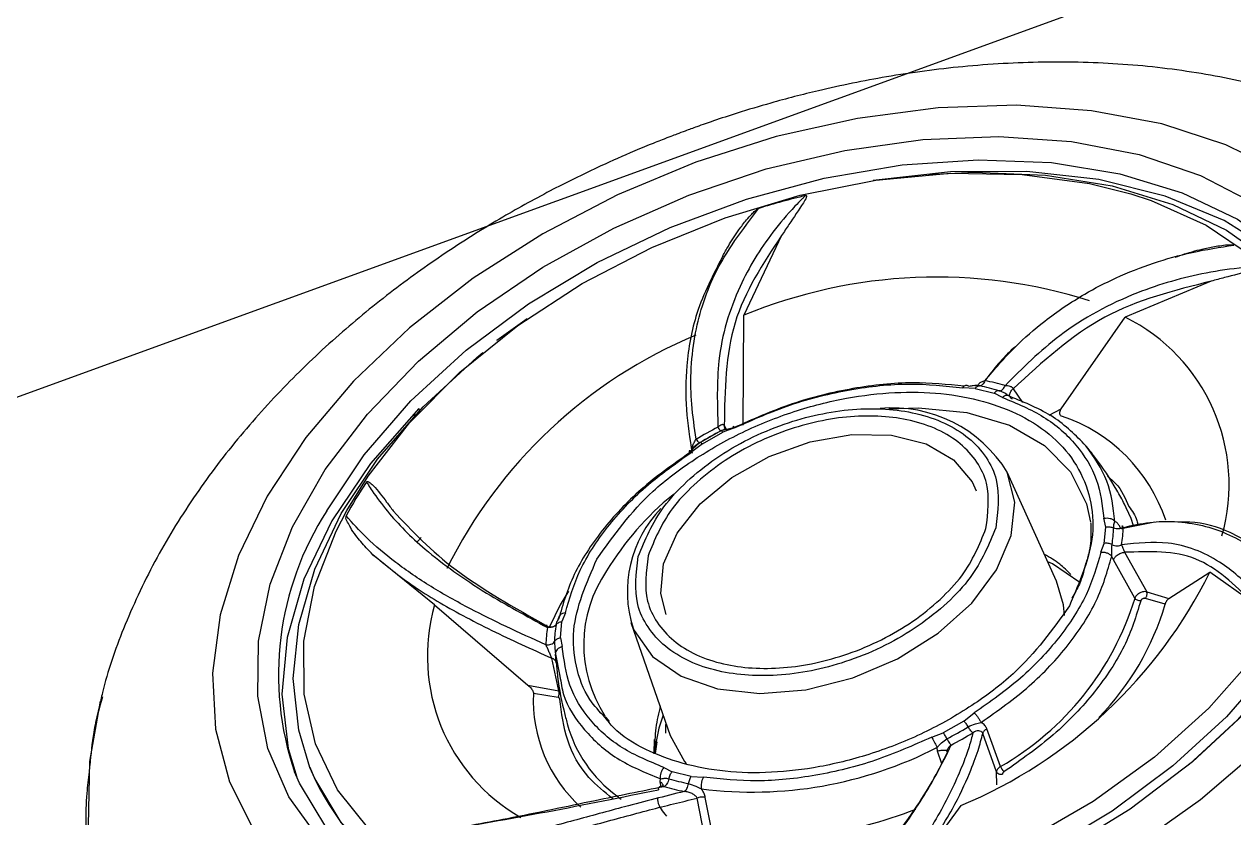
# Model space of a CAD drawing. Header units: inches. Extents: x 2 to 86, y -22 to 129.
# Drawn here: x 33.417 to 34.911, y 39.6 to 40.581 of the extents above; entities that cross this region are included whole.
import ezdxf

# ---------------------------------------------------------------- set-up
doc = ezdxf.new("R2010")
doc.units = ezdxf.units.IN
doc.header["$MEASUREMENT"] = 0
doc.layers.add('BDIM_CYAN', color=4, linetype='Continuous')

# ---------------------------------------------------------------- blocks, each defined once
blk = doc.blocks.new('2026 RHYTHM')
at = {"layer": 'BDIM_CYAN', "color": 3}
blk.add_line((29.7318, 38.6606), (34.6746, 40.4597), dxfattribs=at)
at = {"layer": 'BDIM_CYAN'}
for p, q in [((31.9793, 39.3346), (31.9326, 39.2361)), ((32.5101, 39.2782), (32.4039, 39.2338)), ((31.9318, 39.1001), (31.9326, 39.2361)), ((32.3248, 39.1203), (32.4039, 39.2338)), ((31.6648, 39.2315), (31.6277, 39.2049)), ((31.6277, 39.2049), (31.6279, 39.2043)), ((31.6341, 39.209), (31.6335, 39.2093)), ((32.2185, 39.1456), (32.2031, 39.1464)), ((32.2185, 39.1456), (32.242, 39.1397)), ((32.2655, 39.1453), (32.2771, 39.1281)), ((32.2521, 39.1344), (32.242, 39.1397)), ((31.5252, 39.1148), (31.5262, 39.1123)), ((31.5319, 39.1184), (31.531, 39.1207)), ((32.3099, 39.1125), (32.3248, 39.1203)), ((31.5233, 39.1129), (31.5256, 39.1117)), ((31.9086, 39.0997), (31.9116, 39.0937)), ((31.9051, 39.0935), (31.879, 39.0788)), ((31.8815, 39.0771), (31.9069, 39.0914)), ((31.9198, 39.0968), (31.9046, 39.0933)), ((31.9213, 39.0969), (31.9069, 39.0914)), ((31.8815, 39.0771), (31.8686, 39.0671)), ((32.3192, 38.9075), (32.2582, 39.042)), ((32.38, 38.9742), (32.3776, 38.9851)), ((32.4404, 38.9802), (32.4014, 38.9724)), ((32.3781, 38.954), (32.38, 38.9742)), ((31.5341, 38.9614), (31.5293, 38.9562)), ((32.3739, 38.9432), (32.3781, 38.954)), ((31.5506, 38.8779), (31.4743, 38.9401)), ((32.3896, 38.9338), (32.3873, 38.938)), ((32.4032, 38.943), (32.4305, 38.8942)), ((32.416, 38.8863), (32.3896, 38.9338)), ((32.458, 38.8861), (32.5084, 38.9184)), ((32.5609, 38.8814), (32.5084, 38.9184)), ((32.4305, 38.8942), (32.458, 38.8861)), ((31.5506, 38.8779), (31.6659, 38.7786)), ((32.4534, 38.8789), (32.429, 38.886)), ((31.7046, 38.8639), (31.7019, 38.8576)), ((31.7122, 38.8682), (31.7079, 38.8574)), ((31.706, 38.8372), (31.7079, 38.8574)), ((31.7931, 38.8562), (31.8416, 38.7167)), ((31.706, 38.8372), (31.7084, 38.8264)), ((31.7, 38.8173), (31.7055, 38.7897)), ((31.7042, 38.7717), (31.6954, 38.8122)), ((31.7002, 38.8135), (31.7009, 38.8062)), ((31.6659, 38.7786), (31.7042, 38.7717)), ((31.1382, 38.7606), (31.1317, 38.7327)), ((31.7032, 38.7634), (31.6729, 38.7686)), ((32.2045, 38.7344), (32.2175, 38.7444)), ((31.7148, 38.7296), (31.7165, 38.724)), ((32.2045, 38.7344), (32.1791, 38.72)), ((32.1648, 38.7145), (32.1791, 38.72)), ((32.245, 38.6716), (32.2279, 38.7192)), ((32.2497, 38.6782), (32.233, 38.7247)), ((31.8234, 38.6944), (31.8256, 38.7086)), ((32.1719, 38.6972), (32.1714, 38.7018)), ((32.1772, 38.6815), (32.1719, 38.6972)), ((31.3966, 38.6773), (31.4025, 38.6625)), ((31.8339, 38.677), (31.844, 38.6717)), ((31.8676, 38.6659), (31.844, 38.6717)), ((31.8676, 38.6659), (31.8829, 38.665)), ((32.2451, 38.6555), (32.245, 38.6716)), ((31.8293, 38.6592), (31.8296, 38.663)), ((31.8304, 38.6533), (31.8293, 38.6592)), ((31.8841, 38.5926), (31.8749, 38.6391)), ((31.8939, 38.5946), (31.885, 38.64)), ((32.2007, 38.6299), (32.1537, 38.5656))]:
    blk.add_line(p, q, dxfattribs=at)
at = {"layer": 'BDIM_CYAN', "flags": 128}
for points in [[(31.3437, 39.0126), (31.3082, 38.9391), (31.2855, 38.8657), (31.276, 38.7938), (31.28, 38.7245), (31.2973, 38.6591), (31.3276, 38.5988), (31.3705, 38.5447), (31.425, 38.4978), (31.4903, 38.4588), (31.5652, 38.4285), (31.6483, 38.4074), (31.7382, 38.3959), (31.8333, 38.3941), (31.9318, 38.4022), (32.032, 38.42), (32.1322, 38.4472), (32.2305, 38.4832), (32.3251, 38.5274), (32.4145, 38.5791), (32.4969, 38.6374), (32.571, 38.7011)], [(32.5986, 39.4121), (32.5283, 39.4468), (32.4491, 39.4726), (32.3624, 39.4889), (32.2697, 39.4956), (32.1727, 39.4924), (32.0731, 39.4794), (31.9727, 39.4569), (31.8733, 39.4252), (31.7766, 39.385), (31.6844, 39.3369), (31.5983, 39.2818), (31.5198, 39.2207), (31.4505, 39.1547), (31.3914, 39.0849), (31.3437, 39.0126)], [(31.4092, 38.5871), (31.3705, 38.6409), (31.3447, 38.7006), (31.3321, 38.7651), (31.333, 38.8332), (31.3474, 38.9035), (31.3751, 38.9746), (31.4154, 39.0452), (31.4676, 39.1139), (31.5307, 39.1793), (31.6034, 39.2403), (31.6844, 39.2955), (31.772, 39.3439), (31.8646, 39.3847), (31.9603, 39.4169), (32.0574, 39.4399), (32.1538, 39.4534), (32.2477, 39.457), (32.3374, 39.4507), (32.421, 39.4346), (32.4969, 39.409), (32.5636, 39.3744)], [(31.4174, 38.9943), (31.4637, 39.0636), (31.5214, 39.1303), (31.5896, 39.1929), (31.6668, 39.2503), (31.7514, 39.3012), (31.8417, 39.3446), (31.9359, 39.3797), (32.0321, 39.4056), (32.1282, 39.422), (32.2224, 39.4284), (32.3127, 39.4247), (32.3973, 39.411), (32.4745, 39.3876), (32.5427, 39.3549), (32.6005, 39.3136), (32.6467, 39.2646), (32.6804, 39.2089), (32.6865, 39.1946)], [(32.6087, 38.4204), (32.5131, 38.3584), (32.4113, 38.3033), (32.3047, 38.2558), (32.1948, 38.2165), (32.083, 38.186), (31.9711, 38.1648), (31.8605, 38.153), (31.7528, 38.151), (31.6495, 38.1587), (31.5522, 38.1761), (31.462, 38.2028), (31.3804, 38.2385), (31.3084, 38.2827), (31.247, 38.3348), (31.1972, 38.394), (31.1596, 38.4595), (31.1347, 38.5305), (31.123, 38.6058), (31.1245, 38.6845), (31.1376, 38.7588)], [(32.678, 39.2108), (32.6399, 39.2659), (32.589, 39.3138), (32.5263, 39.3532), (32.4532, 39.3834), (32.3712, 39.4037), (32.2822, 39.4137), (32.1879, 39.4132), (32.0927, 39.4025)], [(32.1608, 39.41), (32.2178, 39.4128), (32.3056, 39.4092)], [(31.4422, 38.9946), (31.4684, 39.0372), (31.5197, 39.1031), (31.5818, 39.1657), (31.6535, 39.2235), (31.7331, 39.2753), (31.8191, 39.32), (31.9095, 39.3567), (32.0024, 39.3845), (32.0959, 39.403), (32.1879, 39.4116), (32.2765, 39.4102), (32.3599, 39.3988), (32.4108, 39.3861)], [(32.3056, 39.4092), (32.3878, 39.3959), (32.4629, 39.3731), (32.5291, 39.3414), (32.5853, 39.3012), (32.6302, 39.2536), (32.6629, 39.1994), (32.6689, 39.1856)], [(32.4108, 39.3861), (32.4362, 39.3778), (32.5038, 39.3474), (32.5612, 39.3085), (32.6073, 39.2617), (32.6411, 39.2081), (32.6617, 39.1489), (32.6689, 39.0853), (32.6625, 39.0186), (32.6425, 38.9503), (32.6094, 38.8818)], [(31.3966, 38.6772), (31.3827, 38.7231), (31.376, 38.787), (31.3827, 38.8538), (31.4026, 38.9222), (31.4353, 38.9908), (31.4802, 39.0582), (31.5364, 39.123), (31.6026, 39.1839), (31.6102, 39.1901)], [(32.6865, 39.1946), (32.7008, 39.1475), (32.7077, 39.0818), (32.7008, 39.013), (32.6804, 38.9426), (32.6467, 38.8721), (32.6005, 38.8028), (32.5427, 38.7361), (32.483, 38.6805)], [(32.6689, 39.1856), (32.6829, 39.1398), (32.6895, 39.0759), (32.6829, 39.009), (32.6629, 38.9406), (32.6302, 38.872), (32.5853, 38.8046), (32.5291, 38.7398), (32.4629, 38.6789), (32.3878, 38.6232), (32.3056, 38.5737), (32.2178, 38.5315), (32.1262, 38.4974), (32.0328, 38.4721), (31.9393, 38.4563), (31.8477, 38.4501), (31.7599, 38.4536), (31.6777, 38.467), (31.6027, 38.4897), (31.5364, 38.5215), (31.4802, 38.5616), (31.4353, 38.6092), (31.4026, 38.6634), (31.3966, 38.6772)], [(31.531, 39.1207), (31.4713, 39.0527), (31.4237, 38.9819), (31.3891, 38.9097), (31.3684, 38.8377), (31.3619, 38.7675), (31.3698, 38.7005), (31.3805, 38.6649)], [(32.1117, 39.1205), (32.1484, 39.1217), (32.2081, 39.1158), (32.2608, 39.1), (32.3042, 39.0752), (32.3365, 39.0424), (32.3561, 39.0029), (32.3611, 38.9803)], [(31.8336, 38.9288), (31.8502, 38.9667), (31.8789, 39.003), (31.9177, 39.0353), (31.964, 39.0615), (32.0146, 39.0796), (32.0661, 39.0886), (32.115, 39.0878), (32.1579, 39.0771), (32.1919, 39.0575), (32.2148, 39.0301), (32.2197, 39.0192)], [(32.263, 38.9638), (32.2674, 39.0051), (32.2582, 39.042)], [(32.6094, 38.8818), (32.564, 38.8147), (32.5071, 38.7503), (32.44, 38.6899), (32.3642, 38.635), (32.2812, 38.5866), (32.1928, 38.5458), (32.1009, 38.5134), (32.0074, 38.4903), (31.9144, 38.4767), (31.8238, 38.4731), (31.7376, 38.4794), (31.6576, 38.4957), (31.5854, 38.5215), (31.5228, 38.5562), (31.4708, 38.5992), (31.4308, 38.6495), (31.4035, 38.7061), (31.3895, 38.7677), (31.3892, 38.833), (31.4024, 38.9006), (31.429, 38.9692), (31.4422, 38.9946)], [(32.4141, 38.9759), (32.4111, 38.9847), (32.4022, 39.0042)], [(31.7958, 38.8493), (31.7971, 38.8465), (31.82, 38.8144), (31.8551, 38.7898), (31.9001, 38.7743), (31.9526, 38.7686), (32.0093, 38.7732), (32.0672, 38.7878), (32.1227, 38.8115), (32.1727, 38.8429), (32.2143, 38.8802), (32.245, 38.9213), (32.263, 38.9638)], [(31.8368, 38.8662), (31.8302, 38.8921), (31.8336, 38.9288)], [(32.348, 38.9059), (32.3139, 38.9287), (32.3084, 38.9314)], [(32.3288, 38.8647), (32.3278, 38.8779), (32.3192, 38.9075)], [(31.716, 38.895), (31.7059, 38.878), (31.6927, 38.851)], [(32.6333, 38.8428), (32.6129, 38.8144), (32.5551, 38.7472), (32.487, 38.6839), (32.41, 38.6256), (32.3255, 38.5737), (32.2351, 38.529), (32.1408, 38.4924), (32.0441, 38.4647), (31.9472, 38.4464), (31.8518, 38.4379), (31.7597, 38.4392), (31.6729, 38.4504), (31.593, 38.4713), (31.5691, 38.48)], [(31.833, 38.7415), (31.8276, 38.7256), (31.8217, 38.6942)], [(31.8219, 38.6937), (31.8219, 38.6948), (31.8224, 38.7116)], [(31.8416, 38.7167), (31.8594, 38.6846), (31.8616, 38.682)], [(31.8794, 38.4393), (31.8417, 38.438), (31.7514, 38.4417), (31.6668, 38.4554), (31.5896, 38.4788), (31.5214, 38.5115), (31.4637, 38.5527), (31.4175, 38.6017), (31.3838, 38.6575), (31.3776, 38.6717)]]:
    blk.add_lwpolyline(points, dxfattribs=at)
at = {"layer": 'BDIM_CYAN'}
for centre, radius, start, end in [((32.2452, 38.4051), 1.007, 103.5681, 106.9753), ((32.1711, 38.6567), 0.6265, 72.4642, 112.3713), ((32.3008, 39.0265), 0.2315, 344.1625, 63.5542), ((32.1051, 38.656), 0.6018, 112.6414, 153.6645), ((32.1615, 38.8448), 0.3103, 73.7891, 78.3813), ((32.166, 38.8413), 0.3205, 73.7897, 78.381), ((32.1163, 38.955), 0.1665, 31.5126, 95.2658), ((32.2616, 38.919), 0.2026, 18.2941, 71.6712), ((32.1612, 38.6049), 0.5575, 117.8531, 121.027), ((32.1569, 38.6159), 0.54, 117.853, 121.027), ((31.9259, 38.7274), 0.5502, 146.6229, 151.7211), ((32.0678, 38.737), 0.3554, 128.7736, 148.9883), ((31.7308, 38.7918), 0.3731, 147.1404, 198.7872), ((31.9363, 38.8946), 0.1476, 135.8974, 197.8781), ((32.2088, 38.9794), 0.1809, 351.4273, 358.0083), ((32.2148, 38.9803), 0.1868, 351.4274, 358.0083), ((31.8957, 38.8288), 0.1609, 145.4263, 213.0702), ((31.969, 39.1853), 0.6018, 292.6414, 333.6645), ((31.7717, 38.8146), 0.23, 164.0121, 240.0817), ((32.0692, 38.993), 0.3629, 299.8182, 342.8888), ((32.1303, 38.9742), 0.3369, 315.7199, 343.575), ((31.8748, 38.8223), 0.1868, 171.4272, 178.0084), ((31.694, 38.8633), 0.0124, 248.427, 297.1436), ((31.8795, 38.8264), 0.1809, 171.4273, 178.0084), ((31.6946, 38.7686), 0.0101, 329.1592, 18.0643), ((31.8495, 38.7597), 0.1769, 177.1108, 228.0413), ((31.9314, 39.1899), 0.54, 297.853, 301.027), ((31.8744, 38.7754), 0.1661, 198.0359, 235.9226), ((31.9284, 39.1977), 0.5575, 297.853, 301.027), ((31.9434, 39.1453), 0.4987, 262.7222, 297.2011), ((32.2701, 38.6873), 0.0223, 203.9364, 224.4173), ((31.7569, 38.8417), 0.3972, 206.8227, 261.7498), ((31.9236, 38.9612), 0.3204, 253.7891, 258.3814), ((31.9268, 38.961), 0.3103, 253.7891, 258.3814), ((31.9602, 39.0919), 0.5017, 262.4076, 291.6224)]:
    blk.add_arc(centre, radius, start, end, dxfattribs=at)
for points, knots in [([(32.7987, 39.4229), (32.7834, 39.4327), (32.7446, 39.4575), (32.6742, 39.4884), (32.589, 39.5166), (32.4978, 39.5363), (32.4018, 39.5477), (32.3031, 39.5503), (32.2052, 39.5448), (32.1124, 39.5324), (32.033, 39.5162), (31.9716, 39.5002), (31.9283, 39.4873), (31.8979, 39.4773), (31.8766, 39.4698), (31.8615, 39.4643), (31.8509, 39.4604), (31.8434, 39.4575), (31.8381, 39.4555), (31.8324, 39.4532), (31.8283, 39.4516), (31.8254, 39.4505)], [0, 0, 0, 0, 0.06191, 0.156842, 0.250113, 0.345909, 0.443522, 0.540165, 0.635517, 0.725691, 0.80583, 0.862631, 0.902841, 0.93129, 0.951412, 0.965642, 0.975705, 0.98282, 0.987852, 0.99141, 1, 1, 1, 1]), ([(31.8254, 39.4505), (31.8222, 39.4492), (31.8111, 39.4447), (31.7861, 39.4342), (31.7464, 39.4164), (31.6936, 39.3904), (31.6322, 39.3566), (31.566, 39.3152), (31.4981, 39.2668), (31.4309, 39.2118), (31.3661, 39.1503), (31.3056, 39.083), (31.2506, 39.0096), (31.2029, 38.9313), (31.1654, 38.8502), (31.1456, 38.793), (31.1389, 38.7636), (31.1382, 38.7606)], [0, 0, 0, 0, 0.00958, 0.0332226, 0.074993, 0.1305625, 0.1967934, 0.2705961, 0.349877, 0.4331513, 0.5199221, 0.6103535, 0.7024394, 0.7984501, 0.8966915, 0.9895439, 1, 1, 1, 1]), ([(32.009, 39.384), (32.0084, 39.3835), (32.0069, 39.382), (32.0025, 39.3777), (31.9888, 39.3636), (31.9598, 39.3297), (31.9224, 39.2681), (31.8979, 39.1865), (31.8999, 39.1255), (31.9007, 39.0978)], [0, 0, 0, 0, 0.007325, 0.019566, 0.058651, 0.192116, 0.441769, 0.746986, 1, 1, 1, 1]), ([(32.009, 39.384), (32.0091, 39.3841), (32.0093, 39.3841), (32.0097, 39.3841), (32.0099, 39.384), (32.0101, 39.3837), (32.0102, 39.383), (32.0093, 39.38), (32.0022, 39.3683), (31.9914, 39.3528), (31.9824, 39.3392), (31.9793, 39.3346)], [0, 0, 0, 0, 0.005501, 0.011055, 0.016084, 0.02158, 0.030977, 0.060324, 0.195274, 0.730604, 1, 1, 1, 1]), ([(31.8738, 39.0827), (31.8717, 39.0972), (31.8675, 39.1252), (31.8668, 39.1677), (31.871, 39.2084), (31.8811, 39.2488), (31.9024, 39.3044), (31.9311, 39.3419), (31.9512, 39.3683)], [0, 0, 0, 0, 0.135552, 0.260798, 0.405842, 0.535564, 0.673856, 1, 1, 1, 1]), ([(31.9069, 39.3095), (31.9091, 39.3136), (31.915, 39.3246), (31.9247, 39.3395), (31.9347, 39.3525), (31.9416, 39.3602), (31.946, 39.3646), (31.9487, 39.3668), (31.9503, 39.3679), (31.951, 39.3682), (31.9512, 39.3683)], [0, 0, 0, 0, 0.191797, 0.519572, 0.729704, 0.856737, 0.930022, 0.970712, 0.992634, 1, 1, 1, 1]), ([(31.9793, 39.3346), (31.9565, 39.3001), (31.9104, 39.2303), (31.9092, 39.1435), (31.9086, 39.0997)], [0, 0, 0, 0, 0.495173, 1, 1, 1, 1]), ([(32.2305, 39.1552), (32.2426, 39.1693), (32.2652, 39.1959), (32.3068, 39.2319), (32.3488, 39.2604), (32.3943, 39.2839), (32.4387, 39.3012), (32.4875, 39.315), (32.5209, 39.3201), (32.5382, 39.3227)], [0, 0, 0, 0, 0.154271, 0.288952, 0.454424, 0.575072, 0.714225, 0.852753, 1, 1, 1, 1]), ([(32.4656, 39.3079), (32.4695, 39.3092), (32.4816, 39.3135), (32.4993, 39.3181), (32.5162, 39.3215), (32.5266, 39.3229), (32.5326, 39.3233), (32.5359, 39.3232), (32.5375, 39.323), (32.538, 39.3227), (32.5382, 39.3227)], [0, 0, 0, 0, 0.162069, 0.501962, 0.719847, 0.851551, 0.927518, 0.969688, 0.992402, 1, 1, 1, 1]), ([(31.9069, 39.3095), (31.8949, 39.2863), (31.8727, 39.2437), (31.861, 39.1784), (31.8601, 39.1202), (31.866, 39.0835), (31.8689, 39.0654)], [0, 0, 0, 0, 0.317509, 0.583481, 0.794833, 1, 1, 1, 1]), ([(32.5708, 39.2964), (32.57, 39.2964), (32.5677, 39.2962), (32.5609, 39.2958), (32.5394, 39.294), (32.4904, 39.2871), (32.4119, 39.2646), (32.3249, 39.2184), (32.2771, 39.1706), (32.2554, 39.149)], [0, 0, 0, 0, 0.007325, 0.019566, 0.05865, 0.192116, 0.441769, 0.746986, 1, 1, 1, 1]), ([(32.5708, 39.2964), (32.5709, 39.2964), (32.571, 39.2962), (32.5711, 39.296), (32.571, 39.2957), (32.5707, 39.2954), (32.5699, 39.2948), (32.5664, 39.2931), (32.5516, 39.2888), (32.5321, 39.2841), (32.5156, 39.2796), (32.5101, 39.2782)], [0, 0, 0, 0, 0.005501, 0.011055, 0.016084, 0.02158, 0.030977, 0.060324, 0.195274, 0.730604, 1, 1, 1, 1]), ([(32.5101, 39.2782), (32.4646, 39.2667), (32.3728, 39.2437), (32.3015, 39.1783), (32.2655, 39.1453)], [0, 0, 0, 0, 0.495173, 1, 1, 1, 1]), ([(32.2709, 39.1993), (32.2691, 39.1979), (32.2537, 39.1852), (32.2413, 39.1693), (32.2304, 39.1551)], [0, 0, 0, 0, 0.1123033, 1, 1, 1, 1]), ([(32.2048, 39.1483), (32.184, 39.1505), (32.1404, 39.1551), (32.0676, 39.147), (31.9917, 39.1287), (31.9438, 39.1074), (31.9198, 39.0968)], [0, 0, 0, 0, 0.232978, 0.488652, 0.744326, 1, 1, 1, 1]), ([(31.9213, 39.0969), (31.9442, 39.1071), (31.9906, 39.1277), (32.0643, 39.1456), (32.1372, 39.1535), (32.1813, 39.1488), (32.2031, 39.1464)], [0, 0, 0, 0, 0.247011, 0.5, 0.752989, 1, 1, 1, 1]), ([(32.224, 39.1488), (32.2213, 39.149), (32.2165, 39.1493), (32.2126, 39.1483), (32.211, 39.1479)], [0, 0, 0, 0, 0.571399, 1, 1, 1, 1]), ([(32.2232, 39.1512), (32.2228, 39.1507), (32.222, 39.1497), (32.2203, 39.1489), (32.2186, 39.1488), (32.218, 39.1493), (32.2176, 39.1495)], [0, 0, 0, 0, 0.234525, 0.485785, 0.743967, 1, 1, 1, 1]), ([(32.2233, 39.1511), (32.2233, 39.1513), (32.224, 39.1524), (32.2264, 39.1539), (32.2292, 39.1547), (32.2305, 39.1552)], [0, 0, 0, 0, 0.055258, 0.531719, 1, 1, 1, 1]), ([(32.2482, 39.1428), (32.2489, 39.1428), (32.2502, 39.1428), (32.2524, 39.1443), (32.2542, 39.1464), (32.255, 39.1481), (32.2554, 39.149)], [0, 0, 0, 0, 0.266689, 0.531115, 0.778754, 1, 1, 1, 1]), ([(32.2554, 39.149), (32.2564, 39.1491), (32.2584, 39.1492), (32.261, 39.1487), (32.2629, 39.1479), (32.264, 39.1472), (32.265, 39.1463), (32.2653, 39.1456), (32.2655, 39.1453)], [0, 0, 0, 0, 0.2775578, 0.5325236, 0.6518255, 0.7672317, 0.8821311, 1, 1, 1, 1]), ([(32.2646, 39.1325), (32.2641, 39.1327), (32.2631, 39.1331), (32.2619, 39.1342), (32.2612, 39.1358), (32.261, 39.1377), (32.2615, 39.1398), (32.2625, 39.1419), (32.2639, 39.1438), (32.265, 39.1448), (32.2655, 39.1453)], [0, 0, 0, 0, 0.112211, 0.235183, 0.366441, 0.502102, 0.637431, 0.767756, 0.88937, 1, 1, 1, 1]), ([(31.7512, 38.9347), (31.7718, 38.9637), (31.8036, 39.0083), (31.8711, 39.059), (31.93, 39.0926), (31.9941, 39.1183), (32.0782, 39.1397), (32.1795, 39.1448), (32.2645, 39.1212), (32.3164, 39.0862), (32.3458, 39.0513), (32.3622, 39.0102), (32.3675, 38.9522), (32.3477, 38.9065), (32.3349, 38.8767)], [0, 0, 0, 0, 0.119728, 0.18418, 0.25, 0.31582, 0.380272, 0.5, 0.619728, 0.68418, 0.75, 0.81582, 0.880272, 1, 1, 1, 1]), ([(32.2482, 39.1428), (32.2476, 39.1428), (32.2466, 39.1429), (32.245, 39.1423), (32.2434, 39.1412), (32.2425, 39.1402), (32.242, 39.1397)], [0, 0, 0, 0, 0.257259, 0.51339, 0.762603, 1, 1, 1, 1]), ([(32.2616, 39.1355), (32.2606, 39.1361), (32.2592, 39.1369), (32.2571, 39.1384), (32.2548, 39.1399), (32.2516, 39.1416), (32.2493, 39.1424), (32.2482, 39.1428)], [0, 0, 0, 0, 0.224307, 0.303573, 0.473827, 0.745729, 1, 1, 1, 1]), ([(32.2521, 39.1344), (32.27, 39.1271), (32.306, 39.1121), (32.345, 39.0768), (32.3713, 39.0344), (32.3755, 39.0014), (32.3776, 38.9851)], [0, 0, 0, 0, 0.2470114, 0.5, 0.7529886, 1, 1, 1, 1]), ([(32.3553, 39.0748), (32.3429, 39.0874), (32.318, 39.1126), (32.2804, 39.1279), (32.2616, 39.1355)], [0, 0, 0, 0, 0.5, 1, 1, 1, 1]), ([(31.8023, 38.9377), (31.8108, 38.9585), (31.8238, 38.9906), (31.8616, 39.0311), (31.8971, 39.0596), (31.9382, 39.0838), (31.9949, 39.1078), (32.0681, 39.1235), (32.1359, 39.1192), (32.182, 39.1035), (32.2117, 39.0851), (32.2331, 39.0611), (32.2504, 39.0252), (32.2465, 38.9938), (32.2439, 38.9734)], [0, 0, 0, 0, 0.119728, 0.18418, 0.25, 0.31582, 0.380272, 0.5, 0.619728, 0.68418, 0.75, 0.81582, 0.880272, 1, 1, 1, 1]), ([(32.3253, 39.1113), (32.325, 39.1114), (32.3243, 39.1118), (32.3236, 39.1127), (32.3232, 39.114), (32.3231, 39.1155), (32.3235, 39.1178), (32.3243, 39.1194), (32.3248, 39.1203)], [0, 0, 0, 0, 0.127615, 0.255978, 0.37429, 0.494233, 0.689359, 1, 1, 1, 1]), ([(32.2319, 38.9724), (32.2343, 38.9917), (32.238, 39.0214), (32.2217, 39.0554), (32.2014, 39.078), (32.1733, 39.0954), (32.1297, 39.1102), (32.0656, 39.1144), (31.9964, 39.0995), (31.9428, 39.0768), (31.904, 39.0539), (31.8704, 39.0269), (31.8347, 38.9887), (31.8224, 38.9584), (31.8144, 38.9386)], [0, 0, 0, 0, 0.119728, 0.18418, 0.25, 0.31582, 0.380272, 0.5, 0.619728, 0.68418, 0.75, 0.81582, 0.880272, 1, 1, 1, 1]), ([(31.9007, 39.0978), (31.9015, 39.0986), (31.903, 39.1001), (31.905, 39.1011), (31.9065, 39.1013), (31.9074, 39.1011), (31.9082, 39.1006), (31.9085, 39.1), (31.9086, 39.0997)], [0, 0, 0, 0, 0.277554, 0.532524, 0.651828, 0.767234, 0.882133, 1, 1, 1, 1]), ([(31.9111, 39.0947), (31.9111, 39.0947), (31.9105, 39.0951), (31.9097, 39.0962), (31.9088, 39.0978), (31.9087, 39.0991), (31.9086, 39.0997)], [0, 0, 0, 0, 0.002645, 0.361145, 0.695682, 1, 1, 1, 1]), ([(31.9046, 39.0933), (31.9045, 39.0932), (31.9043, 39.0929), (31.9033, 39.0939), (31.9021, 39.0956), (31.9012, 39.0971), (31.9007, 39.0978)], [0, 0, 0, 0, 0.266689, 0.531115, 0.778754, 1, 1, 1, 1]), ([(31.9049, 39.0933), (31.9057, 39.0938), (31.9074, 39.0947), (31.909, 39.0955), (31.91, 39.0959), (31.9104, 39.0954), (31.9106, 39.0951)], [0, 0, 0, 0, 0.280426, 0.567831, 0.799762, 1, 1, 1, 1]), ([(31.8786, 39.0786), (31.8758, 39.0764), (31.871, 39.0726), (31.8671, 39.0679), (31.8654, 39.0659)], [0, 0, 0, 0, 0.571403, 1, 1, 1, 1]), ([(31.8689, 39.0654), (31.8687, 39.0659), (31.8684, 39.0671), (31.8684, 39.07), (31.8691, 39.0739), (31.871, 39.0786), (31.8729, 39.0813), (31.8738, 39.0827)], [0, 0, 0, 0, 0.111469, 0.230184, 0.482261, 0.743373, 1, 1, 1, 1]), ([(31.8685, 39.0699), (31.8688, 39.0705), (31.8696, 39.0719), (31.8718, 39.0743), (31.8746, 39.0765), (31.8768, 39.0778), (31.878, 39.0785)], [0, 0, 0, 0, 0.2330076, 0.4808996, 0.7379576, 1, 1, 1, 1]), ([(32.4032, 39.0024), (32.4, 39.0082), (32.3891, 39.0281), (32.373, 39.0528), (32.3588, 39.0704), (32.355, 39.0751)], [0, 0, 0, 0, 0.232225, 0.793032, 1, 1, 1, 1]), ([(32.3912, 38.9813), (32.3892, 38.9984), (32.3851, 39.0327), (32.3653, 39.0607), (32.3553, 39.0748)], [0, 0, 0, 0, 0.5, 1, 1, 1, 1]), ([(31.8654, 39.0659), (31.8448, 39.0513), (31.8036, 39.0221), (31.7558, 38.9703), (31.7199, 38.9156), (31.7092, 38.8789), (31.7039, 38.8605)], [0, 0, 0, 0, 0.25, 0.5, 0.75, 1, 1, 1, 1]), ([(31.7122, 38.8682), (31.7173, 38.8858), (31.7276, 38.9213), (31.7624, 38.9745), (31.8089, 39.0248), (31.8488, 39.0531), (31.8686, 39.0671)], [0, 0, 0, 0, 0.247011, 0.5, 0.752989, 1, 1, 1, 1]), ([(31.4665, 39.0301), (31.4666, 39.0302), (31.4667, 39.0303), (31.467, 39.0305), (31.4673, 39.0307), (31.4678, 39.0307), (31.4686, 39.0305), (31.4714, 39.029), (31.4794, 39.0208), (31.4887, 39.0086), (31.4968, 38.9978), (31.4995, 38.9941)], [0, 0, 0, 0, 0.0054864, 0.0110267, 0.0160424, 0.0215241, 0.0308969, 0.0601677, 0.194769, 0.7287144, 1, 1, 1, 1]), ([(31.4665, 39.0301), (31.4668, 39.0296), (31.4675, 39.0284), (31.4698, 39.0247), (31.4773, 39.013), (31.4972, 38.9863), (31.54, 38.9432), (31.6075, 38.8951), (31.6643, 38.8642), (31.6901, 38.8501)], [0, 0, 0, 0, 0.007324, 0.019564, 0.058649, 0.192116, 0.441769, 0.746986, 1, 1, 1, 1]), ([(32.3819, 39.0373), (32.3854, 39.0344), (32.3981, 39.0239), (32.4041, 39.0098), (32.4085, 38.9995)], [0, 0, 0, 0, 0.279784, 1, 1, 1, 1]), ([(31.4995, 38.9941), (31.5228, 38.9694), (31.5698, 38.9195), (31.6493, 38.8745), (31.6895, 38.8518)], [0, 0, 0, 0, 0.4948685, 1, 1, 1, 1]), ([(32.4085, 38.9995), (32.4125, 38.9941), (32.4179, 38.9869), (32.4192, 38.9782), (32.4195, 38.976)], [0, 0, 0, 0, 0.751832, 1, 1, 1, 1]), ([(31.4743, 38.9401), (31.4715, 38.943), (31.4639, 38.9507), (31.4546, 38.9619), (31.4471, 38.9725), (31.4433, 38.9803), (31.4405, 38.9849), (31.4413, 38.9877), (31.4414, 38.988)], [0, 0, 0, 0, 0.191782, 0.518998, 0.728969, 0.85611, 0.98384, 1, 1, 1, 1]), ([(31.6881, 38.8288), (31.6716, 38.8362), (31.6393, 38.8508), (31.5914, 38.8745), (31.5447, 38.9007), (31.5016, 38.9302), (31.4667, 38.9596), (31.4494, 38.9791), (31.4414, 38.988)], [0, 0, 0, 0, 0.154219, 0.301464, 0.47799, 0.661716, 0.843633, 1, 1, 1, 1]), ([(32.3612, 38.9795), (32.3612, 38.9794), (32.3614, 38.9786), (32.362, 38.9648), (32.3607, 38.9459), (32.356, 38.9317), (32.3544, 38.9268)], [0, 0, 0, 0, 0.089767, 0.387839, 0.787053, 1, 1, 1, 1]), ([(32.3896, 38.9731), (32.3898, 38.9751), (32.39, 38.9785), (32.3908, 38.9804), (32.3912, 38.9813)], [0, 0, 0, 0, 0.571403, 1, 1, 1, 1]), ([(32.3969, 38.9756), (32.396, 38.9769), (32.394, 38.9797), (32.3922, 38.9807), (32.3912, 38.9813)], [0, 0, 0, 0, 0.459354, 1, 1, 1, 1]), ([(32.4015, 38.9738), (32.4125, 38.9762), (32.4336, 38.981), (32.4667, 38.9817), (32.4987, 38.9772), (32.53, 38.9667), (32.5598, 38.9506), (32.5891, 38.9279), (32.6064, 38.9074), (32.6153, 38.8969)], [0, 0, 0, 0, 0.136039, 0.261937, 0.40799, 0.540278, 0.678402, 0.83502, 1, 1, 1, 1]), ([(32.5863, 38.935), (32.5693, 38.9469), (32.538, 38.9687), (32.4963, 38.9807), (32.4739, 38.9804), (32.469, 38.9803)], [0, 0, 0, 0, 0.484081, 0.887869, 1, 1, 1, 1]), ([(32.2439, 38.9734), (32.2354, 38.9525), (32.2224, 38.9204), (32.1847, 38.88), (32.1491, 38.8514), (32.1081, 38.8273), (32.0514, 38.8033), (31.9782, 38.7875), (31.9104, 38.7919), (31.8643, 38.8075), (31.8346, 38.826), (31.8131, 38.8499), (31.7958, 38.8859), (31.7998, 38.9173), (31.8023, 38.9377)], [0, 0, 0, 0, 0.119728, 0.18418, 0.25, 0.31582, 0.380272, 0.5, 0.619728, 0.68418, 0.75, 0.81582, 0.880272, 1, 1, 1, 1]), ([(31.8144, 38.9386), (31.812, 38.9194), (31.8082, 38.8897), (31.8246, 38.8557), (31.8449, 38.833), (31.8729, 38.8156), (31.9165, 38.8008), (31.9806, 38.7967), (32.0498, 38.8116), (32.1034, 38.8343), (32.1423, 38.8571), (32.1758, 38.8841), (32.2115, 38.9223), (32.2239, 38.9527), (32.2319, 38.9724)], [0, 0, 0, 0, 0.119728, 0.18418, 0.25, 0.31582, 0.380272, 0.5, 0.619728, 0.68418, 0.75, 0.81582, 0.880272, 1, 1, 1, 1]), ([(32.3969, 38.9756), (32.397, 38.9751), (32.3971, 38.9741), (32.398, 38.973), (32.3994, 38.9724), (32.4008, 38.9724), (32.4014, 38.9724)], [0, 0, 0, 0, 0.245337, 0.5, 0.754663, 1, 1, 1, 1]), ([(32.4014, 38.9724), (32.4012, 38.9729), (32.4008, 38.9738), (32.4004, 38.9752), (32.4002, 38.976), (32.4005, 38.9757), (32.4012, 38.9744), (32.4015, 38.9738)], [0, 0, 0, 0, 0.111469, 0.230184, 0.482261, 0.743373, 1, 1, 1, 1]), ([(32.3877, 38.9524), (32.3869, 38.9528), (32.3854, 38.9535), (32.383, 38.954), (32.3805, 38.9543), (32.3789, 38.9541), (32.3781, 38.954)], [0, 0, 0, 0, 0.257259, 0.51339, 0.762603, 1, 1, 1, 1]), ([(32.3873, 38.938), (32.3873, 38.9391), (32.3873, 38.9407), (32.3872, 38.9431), (32.3872, 38.9458), (32.3873, 38.9493), (32.3876, 38.9514), (32.3877, 38.9524)], [0, 0, 0, 0, 0.223737, 0.303286, 0.472303, 0.744397, 1, 1, 1, 1]), ([(32.3877, 38.9524), (32.3887, 38.952), (32.3908, 38.9511), (32.3941, 38.9508), (32.3972, 38.9513), (32.3988, 38.952), (32.3995, 38.9524)], [0, 0, 0, 0, 0.266689, 0.531115, 0.778754, 1, 1, 1, 1]), ([(32.5902, 38.8548), (32.5899, 38.8554), (32.5891, 38.8568), (32.5866, 38.8609), (32.5786, 38.8738), (32.5585, 38.9011), (32.5189, 38.9362), (32.4615, 38.9588), (32.4189, 38.9544), (32.3995, 38.9524)], [0, 0, 0, 0, 0.007324, 0.019565, 0.058649, 0.192116, 0.441769, 0.746986, 1, 1, 1, 1]), ([(32.3995, 38.9524), (32.3997, 38.9518), (32.4001, 38.9506), (32.4009, 38.9485), (32.4017, 38.9467), (32.4022, 38.9454), (32.4027, 38.9441), (32.4031, 38.9434), (32.4032, 38.943)], [0, 0, 0, 0, 0.277559, 0.532523, 0.651824, 0.76723, 0.88213, 1, 1, 1, 1]), ([(31.4743, 38.9401), (31.4903, 38.927), (31.5221, 38.9009), (31.5746, 38.8702), (31.6207, 38.8466), (31.6575, 38.8292), (31.6828, 38.8178), (31.6954, 38.8122)], [0, 0, 0, 0, 0.284599, 0.565427, 0.713522, 0.857932, 1, 1, 1, 1]), ([(31.7612, 38.7389), (31.7545, 38.7461), (31.7372, 38.7646), (31.7242, 38.8014), (31.7184, 38.8591), (31.7382, 38.905), (31.7512, 38.9347)], [0, 0, 0, 0, 0.143967, 0.369342, 0.590034, 1, 1, 1, 1]), ([(32.3739, 38.9432), (32.3688, 38.9257), (32.3585, 38.8901), (32.3237, 38.8369), (32.2771, 38.7866), (32.2372, 38.7584), (32.2175, 38.7444)], [0, 0, 0, 0, 0.247011, 0.5, 0.752989, 1, 1, 1, 1]), ([(32.2258, 38.7326), (32.2464, 38.7472), (32.2876, 38.7765), (32.3354, 38.8282), (32.3713, 38.8829), (32.382, 38.9196), (32.3873, 38.938)], [0, 0, 0, 0, 0.25, 0.5, 0.75, 1, 1, 1, 1]), ([(32.3366, 38.9155), (32.3322, 38.92), (32.3227, 38.9298), (32.3108, 38.9366), (32.3044, 38.9403)], [0, 0, 0, 0, 0.458071, 1, 1, 1, 1]), ([(32.3896, 38.9338), (32.3897, 38.9343), (32.3901, 38.9353), (32.3913, 38.9369), (32.3929, 38.9386), (32.395, 38.9402), (32.3973, 38.9415), (32.3995, 38.9424), (32.4016, 38.9429), (32.4027, 38.943), (32.4032, 38.943)], [0, 0, 0, 0, 0.112211, 0.235183, 0.366441, 0.502102, 0.637431, 0.767757, 0.889371, 1, 1, 1, 1]), ([(32.5609, 38.8814), (32.539, 38.9029), (32.4946, 38.9462), (32.4339, 38.9441), (32.4032, 38.943)], [0, 0, 0, 0, 0.4948681, 1, 1, 1, 1]), ([(32.3544, 38.9268), (32.3525, 38.9192), (32.3493, 38.9059), (32.3415, 38.8921), (32.3381, 38.8862)], [0, 0, 0, 0, 0.571805, 1, 1, 1, 1]), ([(32.4305, 38.8942), (32.4297, 38.8943), (32.4281, 38.8945), (32.4255, 38.8941), (32.4233, 38.8933), (32.4213, 38.8924), (32.4195, 38.8911), (32.4178, 38.8896), (32.4166, 38.8879), (32.4162, 38.8868), (32.416, 38.8863)], [0, 0, 0, 0, 0.156145, 0.293104, 0.410773, 0.509038, 0.632735, 0.755824, 0.878258, 1, 1, 1, 1]), ([(32.429, 38.886), (32.4294, 38.8865), (32.4299, 38.8874), (32.4305, 38.8888), (32.4308, 38.8899), (32.4309, 38.8911), (32.431, 38.8926), (32.4307, 38.8936), (32.4305, 38.8942)], [0, 0, 0, 0, 0.228984, 0.354713, 0.485156, 0.617768, 0.749737, 1, 1, 1, 1]), ([(32.3349, 38.8767), (32.3142, 38.8477), (32.2824, 38.8032), (32.215, 38.7524), (32.156, 38.7188), (32.0919, 38.6932), (32.0079, 38.6718), (31.9062, 38.6665), (31.8224, 38.6908), (31.777, 38.7186), (31.7645, 38.7346), (31.7612, 38.7389)], [0, 0, 0, 0, 0.169119, 0.260158, 0.35313, 0.446101, 0.537141, 0.706259, 0.875378, 0.966417, 1, 1, 1, 1]), ([(32.4231, 38.883), (32.4174, 38.8643), (32.4056, 38.8264), (32.3679, 38.7699), (32.3178, 38.7165), (32.2752, 38.6865), (32.2541, 38.6716)], [0, 0, 0, 0, 0.247096, 0.5, 0.752904, 1, 1, 1, 1]), ([(32.429, 38.886), (32.4287, 38.8861), (32.4282, 38.8862), (32.4273, 38.8861), (32.4263, 38.8859), (32.4253, 38.8855), (32.4245, 38.8849), (32.4238, 38.8843), (32.4233, 38.8836), (32.4232, 38.8832), (32.4231, 38.883)], [0, 0, 0, 0, 0.121775, 0.245594, 0.376257, 0.509474, 0.637578, 0.768746, 0.883915, 1, 1, 1, 1]), ([(32.4534, 38.8789), (32.4535, 38.8792), (32.4537, 38.8799), (32.4543, 38.8812), (32.4549, 38.8824), (32.4557, 38.8836), (32.4568, 38.8851), (32.4575, 38.8857), (32.458, 38.8861)], [0, 0, 0, 0, 0.127615, 0.255978, 0.374291, 0.494236, 0.689367, 1, 1, 1, 1]), ([(31.7039, 38.8605), (31.7033, 38.8598), (31.7025, 38.8587), (31.7012, 38.8566), (31.7008, 38.8545), (31.7006, 38.8534)], [0, 0, 0, 0, 0.40286, 0.687897, 1, 1, 1, 1]), ([(31.6901, 38.8501), (31.6898, 38.8509), (31.6893, 38.8524), (31.6889, 38.8534), (31.6889, 38.8536), (31.6889, 38.8533), (31.6891, 38.8527), (31.6894, 38.8521), (31.6895, 38.8518)], [0, 0, 0, 0, 0.27767, 0.532627, 0.651875, 0.767289, 0.882123, 1, 1, 1, 1]), ([(31.6987, 38.8327), (31.6988, 38.8304), (31.699, 38.8257), (31.6997, 38.8201), (31.7, 38.8173)], [0, 0, 0, 0, 0.490746, 1, 1, 1, 1]), ([(31.6954, 38.8122), (31.6951, 38.8128), (31.6947, 38.8139), (31.6935, 38.8167), (31.6918, 38.8205), (31.6899, 38.825), (31.6887, 38.8275), (31.6881, 38.8288)], [0, 0, 0, 0, 0.111418, 0.230072, 0.482003, 0.743082, 1, 1, 1, 1]), ([(31.701, 38.8062), (31.7008, 38.8077), (31.7004, 38.8108), (31.7002, 38.815), (31.7, 38.8173)], [0, 0, 0, 0, 0.459104, 1, 1, 1, 1]), ([(31.8339, 38.677), (31.8161, 38.6844), (31.78, 38.6993), (31.7411, 38.7346), (31.7147, 38.777), (31.7105, 38.81), (31.7084, 38.8264)], [0, 0, 0, 0, 0.247011, 0.5, 0.752989, 1, 1, 1, 1]), ([(31.701, 38.8062), (31.7008, 38.8069), (31.7006, 38.8082), (31.6994, 38.8099), (31.6977, 38.8114), (31.6961, 38.8119), (31.6954, 38.8122)], [0, 0, 0, 0, 0.245337, 0.5, 0.754663, 1, 1, 1, 1]), ([(31.7009, 38.8062), (31.7014, 38.8006), (31.7034, 38.7789), (31.7088, 38.7525), (31.7141, 38.7325), (31.7154, 38.7276)], [0, 0, 0, 0, 0.208858, 0.805553, 1, 1, 1, 1]), ([(31.7055, 38.7897), (31.7067, 38.7822), (31.7105, 38.7577), (31.7341, 38.7227), (31.7736, 38.6862), (31.811, 38.6707), (31.8296, 38.663)], [0, 0, 0, 0, 0.129854, 0.419903, 0.709951, 1, 1, 1, 1]), ([(31.6659, 38.7786), (31.6671, 38.7775), (31.6696, 38.7754), (31.6719, 38.7721), (31.6728, 38.7698), (31.6728, 38.7689), (31.6729, 38.7686)], [0, 0, 0, 0, 0.355626, 0.722655, 0.915821, 1, 1, 1, 1]), ([(31.1401, 38.7642), (31.1361, 38.7497), (31.1282, 38.7216), (31.1259, 38.6933), (31.1247, 38.6795)], [0, 0, 0, 0, 0.5120505, 1, 1, 1, 1]), ([(31.7053, 38.7616), (31.7052, 38.7618), (31.7052, 38.7623), (31.7047, 38.7628), (31.7041, 38.7632), (31.7035, 38.7634), (31.7032, 38.7634)], [0, 0, 0, 0, 0.25131, 0.505605, 0.751254, 1, 1, 1, 1]), ([(31.7708, 38.6384), (31.7604, 38.6468), (31.7353, 38.6672), (31.712, 38.7092), (31.7075, 38.7443), (31.7053, 38.7616)], [0, 0, 0, 0, 0.263653, 0.636103, 1, 1, 1, 1]), ([(31.7668, 38.7339), (31.765, 38.7358), (31.7621, 38.7392), (31.7617, 38.7397), (31.7616, 38.74)], [0, 0, 0, 0, 0.582184, 1, 1, 1, 1]), ([(31.8295, 38.7534), (31.8274, 38.7443), (31.823, 38.7256), (31.8225, 38.7064), (31.8222, 38.6965)], [0, 0, 0, 0, 0.484895, 1, 1, 1, 1]), ([(31.8365, 38.7193), (31.8363, 38.7212), (31.8359, 38.7247), (31.8364, 38.7291), (31.8366, 38.7311)], [0, 0, 0, 0, 0.5245059, 1, 1, 1, 1]), ([(32.2097, 38.7272), (32.2128, 38.7287), (32.2181, 38.7312), (32.2235, 38.7322), (32.2258, 38.7326)], [0, 0, 0, 0, 0.571403, 1, 1, 1, 1]), ([(32.233, 38.7247), (32.2323, 38.7263), (32.2307, 38.7297), (32.2275, 38.7316), (32.2258, 38.7326)], [0, 0, 0, 0, 0.459354, 1, 1, 1, 1]), ([(32.1648, 38.7145), (32.1419, 38.7043), (32.0955, 38.6837), (32.0217, 38.6658), (31.9488, 38.658), (31.9047, 38.6627), (31.8829, 38.665)], [0, 0, 0, 0, 0.247012, 0.5, 0.752988, 1, 1, 1, 1]), ([(32.2158, 38.7199), (32.2144, 38.7144), (32.2116, 38.7038), (32.204, 38.6822), (32.1935, 38.6575), (32.179, 38.6288), (32.1534, 38.5838), (32.1252, 38.5443), (32.1055, 38.5166)], [0, 0, 0, 0, 0.134858, 0.259599, 0.404069, 0.533562, 0.672142, 1, 1, 1, 1]), ([(32.1537, 38.5656), (32.1668, 38.5863), (32.1909, 38.6243), (32.2113, 38.6679), (32.2229, 38.6991), (32.2262, 38.7126), (32.2279, 38.7192)], [0, 0, 0, 0, 0.318533, 0.584798, 0.795469, 1, 1, 1, 1]), ([(32.1714, 38.7018), (32.1722, 38.7026), (32.1732, 38.7036), (32.1743, 38.7049), (32.1753, 38.7059), (32.178, 38.7089), (32.1813, 38.711), (32.1837, 38.7125)], [0, 0, 0, 0, 0.22908, 0.257055, 0.306679, 0.485356, 1, 1, 1, 1]), ([(32.1837, 38.7125), (32.1842, 38.7115), (32.1853, 38.7095), (32.1869, 38.7071), (32.1881, 38.7054), (32.1886, 38.7049), (32.1889, 38.7047)], [0, 0, 0, 0, 0.266689, 0.531115, 0.778754, 1, 1, 1, 1]), ([(32.2279, 38.7192), (32.2277, 38.7197), (32.2271, 38.7207), (32.2255, 38.7219), (32.2229, 38.7226), (32.2193, 38.7221), (32.2169, 38.7206), (32.2158, 38.7199)], [0, 0, 0, 0, 0.111469, 0.230184, 0.482261, 0.743373, 1, 1, 1, 1]), ([(32.233, 38.7247), (32.2323, 38.7243), (32.2308, 38.7235), (32.2292, 38.722), (32.2281, 38.7205), (32.228, 38.7197), (32.2279, 38.7192)], [0, 0, 0, 0, 0.245337, 0.5, 0.754663, 1, 1, 1, 1]), ([(32.0477, 38.5009), (32.0483, 38.5015), (32.0497, 38.5031), (32.0539, 38.508), (32.0671, 38.5232), (32.0959, 38.5577), (32.1365, 38.6113), (32.1712, 38.6674), (32.1833, 38.6931), (32.1889, 38.7047)], [0, 0, 0, 0, 0.007325, 0.019566, 0.058651, 0.192116, 0.441769, 0.746986, 1, 1, 1, 1]), ([(32.0811, 38.5409), (32.1053, 38.5722), (32.154, 38.6355), (32.174, 38.6751), (32.1841, 38.6951)], [0, 0, 0, 0, 0.495173, 1, 1, 1, 1]), ([(32.1719, 38.6972), (32.1726, 38.6974), (32.1741, 38.6979), (32.1764, 38.6984), (32.1787, 38.6986), (32.1809, 38.6985), (32.1826, 38.698), (32.1837, 38.6972), (32.1842, 38.6962), (32.1841, 38.6955), (32.1841, 38.6951)], [0, 0, 0, 0, 0.11221, 0.235183, 0.36644, 0.502102, 0.63743, 0.767756, 0.889371, 1, 1, 1, 1]), ([(32.1832, 38.6975), (32.1834, 38.6977), (32.1838, 38.6981), (32.1841, 38.6991), (32.1844, 38.6998), (32.1846, 38.7001)], [0, 0, 0, 0, 0.5368406, 0.7731238, 1, 1, 1, 1]), ([(32.1889, 38.7047), (32.188, 38.7041), (32.1865, 38.7029), (32.1849, 38.7008), (32.184, 38.6989), (32.1837, 38.6976), (32.1837, 38.6962), (32.1839, 38.6955), (32.1841, 38.6951)], [0, 0, 0, 0, 0.277554, 0.532524, 0.651828, 0.767234, 0.882133, 1, 1, 1, 1]), ([(31.1239, 38.6717), (31.1227, 38.6629), (31.1184, 38.6287), (31.1203, 38.574), (31.1289, 38.5295), (31.1328, 38.5095)], [0, 0, 0, 0, 0.160366, 0.621498, 1, 1, 1, 1]), ([(31.8401, 38.663), (31.8403, 38.6638), (31.8407, 38.6655), (31.8416, 38.6679), (31.8427, 38.67), (31.8436, 38.6711), (31.844, 38.6717)], [0, 0, 0, 0, 0.257259, 0.51339, 0.762603, 1, 1, 1, 1]), ([(32.2497, 38.6782), (32.249, 38.6777), (32.2476, 38.6768), (32.2461, 38.6751), (32.2451, 38.6733), (32.245, 38.6722), (32.245, 38.6716)], [0, 0, 0, 0, 0.245118, 0.499544, 0.75421, 1, 1, 1, 1]), ([(32.245, 38.6716), (32.2453, 38.6711), (32.2458, 38.6703), (32.2469, 38.6695), (32.2479, 38.669), (32.249, 38.6687), (32.2505, 38.6685), (32.2516, 38.6687), (32.2523, 38.6688)], [0, 0, 0, 0, 0.250263, 0.382232, 0.514843, 0.645287, 0.771015, 1, 1, 1, 1]), ([(32.2541, 38.6716), (32.2539, 38.6714), (32.2533, 38.671), (32.2527, 38.6703), (32.2523, 38.6696), (32.2523, 38.6691), (32.2523, 38.6688)], [0, 0, 0, 0, 0.244732, 0.492429, 0.744713, 1, 1, 1, 1]), ([(31.4859, 38.5885), (31.4867, 38.5886), (31.4889, 38.5889), (31.4955, 38.5898), (31.5165, 38.5928), (31.5653, 38.6003), (31.647, 38.6148), (31.7441, 38.6355), (31.8061, 38.648), (31.8342, 38.6536)], [0, 0, 0, 0, 0.007325, 0.019566, 0.05865, 0.192116, 0.441769, 0.746986, 1, 1, 1, 1]), ([(31.8342, 38.6536), (31.8331, 38.6536), (31.8311, 38.6538), (31.8288, 38.6532), (31.8276, 38.6524), (31.8271, 38.6515), (31.8269, 38.6506), (31.8271, 38.6499), (31.8272, 38.6495)], [0, 0, 0, 0, 0.2775578, 0.5325236, 0.6518255, 0.7672317, 0.8821311, 1, 1, 1, 1]), ([(31.8293, 38.6592), (31.8298, 38.659), (31.8309, 38.6584), (31.8321, 38.6572), (31.8327, 38.656), (31.8327, 38.6552), (31.8327, 38.6549)], [0, 0, 0, 0, 0.248354, 0.520527, 0.811037, 1, 1, 1, 1]), ([(31.8327, 38.6549), (31.8326, 38.6547), (31.8323, 38.6544), (31.8313, 38.6535), (31.83, 38.6531), (31.8296, 38.6533), (31.8294, 38.6533)], [0, 0, 0, 0, 0.256003, 0.533076, 0.777913, 1, 1, 1, 1]), ([(31.8296, 38.663), (31.8304, 38.6631), (31.8314, 38.6632), (31.8328, 38.6635), (31.8344, 38.6638), (31.8369, 38.6638), (31.8391, 38.6633), (31.8401, 38.663)], [0, 0, 0, 0, 0.224307, 0.303573, 0.473827, 0.745729, 1, 1, 1, 1]), ([(31.8401, 38.663), (31.8399, 38.6619), (31.8394, 38.6597), (31.8378, 38.6568), (31.836, 38.6546), (31.8348, 38.6539), (31.8342, 38.6536)], [0, 0, 0, 0, 0.266689, 0.531115, 0.778754, 1, 1, 1, 1]), ([(31.8643, 38.657), (31.8673, 38.6561), (31.8726, 38.6545), (31.8779, 38.6518), (31.8802, 38.6506)], [0, 0, 0, 0, 0.571404, 1, 1, 1, 1]), ([(31.885, 38.64), (31.8847, 38.6417), (31.8839, 38.6453), (31.8815, 38.6487), (31.8802, 38.6506)], [0, 0, 0, 0, 0.459352, 1, 1, 1, 1]), ([(31.8591, 38.6474), (31.8349, 38.6413), (31.8009, 38.6327), (31.7543, 38.62), (31.7226, 38.6114), (31.6813, 38.6003), (31.6306, 38.5874), (31.5727, 38.5737), (31.536, 38.5659), (31.5185, 38.5622)], [0, 0, 0, 0, 0.229238, 0.322198, 0.414546, 0.50635, 0.67863, 0.847274, 1, 1, 1, 1]), ([(31.5503, 38.5974), (31.5971, 38.6056), (31.6916, 38.6221), (31.7817, 38.6403), (31.8272, 38.6495)], [0, 0, 0, 0, 0.495173, 1, 1, 1, 1]), ([(31.5977, 38.5681), (31.6229, 38.5741), (31.6747, 38.5864), (31.7485, 38.6062), (31.8163, 38.6248), (31.8556, 38.6344), (31.8749, 38.6391)], [0, 0, 0, 0, 0.262316, 0.539411, 0.773759, 1, 1, 1, 1]), ([(31.826, 38.6388), (31.8261, 38.6376), (31.8268, 38.6292), (31.8323, 38.6226), (31.837, 38.617)], [0, 0, 0, 0, 0.14982, 1, 1, 1, 1]), ([(31.8749, 38.6391), (31.8746, 38.6397), (31.8741, 38.6407), (31.8721, 38.6427), (31.8687, 38.6449), (31.864, 38.6468), (31.8607, 38.6472), (31.8591, 38.6474)], [0, 0, 0, 0, 0.111469, 0.230184, 0.482262, 0.743373, 1, 1, 1, 1]), ([(31.885, 38.64), (31.8842, 38.6402), (31.8826, 38.6405), (31.8799, 38.6405), (31.8772, 38.64), (31.8757, 38.6394), (31.8749, 38.6391)], [0, 0, 0, 0, 0.245337, 0.5, 0.754663, 1, 1, 1, 1])]:
    blk.add_open_spline(points, degree=3, knots=knots, dxfattribs=at)
for points in [[(32.2031, 39.1464), (32.2038, 39.1473), (32.2051, 39.1489), (32.2072, 39.1499), (32.2093, 39.1497), (32.2104, 39.1485), (32.211, 39.1479)], [(32.2185, 39.1456), (32.2189, 39.1461), (32.2198, 39.1472), (32.2212, 39.1482), (32.2226, 39.1488), (32.2236, 39.1488), (32.224, 39.1488)], [(32.2305, 39.1552), (32.2301, 39.1542), (32.2293, 39.1523), (32.2277, 39.1502), (32.2258, 39.1488), (32.2246, 39.1488), (32.224, 39.1488)], [(32.2521, 39.1344), (32.253, 39.1352), (32.2546, 39.1368), (32.2573, 39.1376), (32.2597, 39.1373), (32.261, 39.1361), (32.2616, 39.1355)], [(31.9213, 39.0969), (31.9208, 39.0976), (31.92, 39.0988), (31.9194, 39.0993), (31.9192, 39.0987), (31.9196, 39.0974), (31.9198, 39.0968)], [(31.9046, 39.0933), (31.9047, 39.0934), (31.9048, 39.0936), (31.9053, 39.0933), (31.906, 39.0926), (31.9066, 39.0918), (31.9069, 39.0914)], [(31.8686, 39.0671), (31.8679, 39.0676), (31.8667, 39.0686), (31.8655, 39.0688), (31.865, 39.068), (31.8653, 39.0666), (31.8654, 39.0659)], [(31.8738, 39.0827), (31.8744, 39.0819), (31.8755, 39.0804), (31.877, 39.0789), (31.8781, 39.0782), (31.8784, 39.0784), (31.8786, 39.0786)], [(31.8815, 39.0771), (31.8811, 39.0775), (31.8804, 39.0782), (31.8795, 39.0788), (31.8789, 39.079), (31.8787, 39.0787), (31.8786, 39.0786)], [(32.3776, 38.9851), (32.3789, 38.9853), (32.3815, 38.9857), (32.3854, 38.9851), (32.3889, 38.9836), (32.3904, 38.982), (32.3912, 38.9813)], [(32.38, 38.9742), (32.3808, 38.9743), (32.3824, 38.9746), (32.385, 38.9745), (32.3874, 38.974), (32.3889, 38.9734), (32.3896, 38.9731)], [(32.4015, 38.9738), (32.4006, 38.9733), (32.3989, 38.9724), (32.3958, 38.9718), (32.3925, 38.972), (32.3906, 38.9727), (32.3896, 38.9731)], [(32.3739, 38.9432), (32.3752, 38.9433), (32.3777, 38.9434), (32.3816, 38.9423), (32.3851, 38.9405), (32.3866, 38.9389), (32.3873, 38.938)], [(32.4231, 38.883), (32.4224, 38.883), (32.421, 38.8829), (32.4189, 38.8836), (32.4171, 38.8848), (32.4164, 38.8858), (32.416, 38.8863)], [(31.7122, 38.8682), (31.711, 38.868), (31.7085, 38.8675), (31.7058, 38.8657), (31.704, 38.8633), (31.7039, 38.8615), (31.7039, 38.8605)], [(31.7006, 38.8534), (31.7001, 38.8527), (31.699, 38.8515), (31.6964, 38.8503), (31.6933, 38.8497), (31.6912, 38.85), (31.6901, 38.8501)], [(31.7006, 38.8534), (31.701, 38.8539), (31.7018, 38.8549), (31.7035, 38.856), (31.7056, 38.857), (31.7071, 38.8573), (31.7079, 38.8574)], [(31.6881, 38.8288), (31.6892, 38.8287), (31.6913, 38.8285), (31.6944, 38.8293), (31.6971, 38.8307), (31.6982, 38.832), (31.6987, 38.8327)], [(31.706, 38.8372), (31.7053, 38.837), (31.7037, 38.8366), (31.7016, 38.8356), (31.6999, 38.8343), (31.6991, 38.8332), (31.6987, 38.8327)], [(31.7084, 38.8264), (31.7072, 38.826), (31.7048, 38.8252), (31.702, 38.823), (31.7002, 38.8203), (31.7001, 38.8183), (31.7, 38.8173)], [(32.2175, 38.7444), (32.2182, 38.7437), (32.2196, 38.7423), (32.2219, 38.7392), (32.2241, 38.7359), (32.2252, 38.7337), (32.2258, 38.7326)], [(32.2045, 38.7344), (32.2049, 38.7339), (32.2057, 38.733), (32.2071, 38.7313), (32.2084, 38.7294), (32.2093, 38.7279), (32.2097, 38.7272)], [(32.2158, 38.7199), (32.2154, 38.7201), (32.2147, 38.7205), (32.2132, 38.7222), (32.2114, 38.7245), (32.2103, 38.7263), (32.2097, 38.7272)], [(32.1648, 38.7145), (32.1653, 38.7137), (32.1663, 38.7121), (32.168, 38.7087), (32.1698, 38.7051), (32.1709, 38.7029), (32.1714, 38.7018)], [(32.1837, 38.7125), (32.1833, 38.7133), (32.1825, 38.7147), (32.1813, 38.7168), (32.1802, 38.7186), (32.1795, 38.7195), (32.1791, 38.72)], [(31.8339, 38.677), (31.8332, 38.676), (31.8317, 38.6741), (31.8301, 38.6704), (31.8293, 38.6665), (31.8295, 38.6642), (31.8296, 38.663)], [(31.8676, 38.6659), (31.8672, 38.6653), (31.8664, 38.6641), (31.8654, 38.6619), (31.8647, 38.6595), (31.8644, 38.6578), (31.8643, 38.657)], [(31.8591, 38.6474), (31.8597, 38.6478), (31.8609, 38.6486), (31.8625, 38.651), (31.8637, 38.6539), (31.8641, 38.656), (31.8643, 38.657)], [(31.8829, 38.665), (31.8823, 38.664), (31.8812, 38.662), (31.8802, 38.6582), (31.8797, 38.6542), (31.88, 38.6518), (31.8802, 38.6506)]]:
    blk.add_open_spline(points, degree=3, dxfattribs=at)

msp = doc.modelspace()

# ---------------------------------------------------------------- block references
msp.add_blockref('2026 RHYTHM', (2.3733, 0.9854))

doc.saveas('drawing.dxf')
